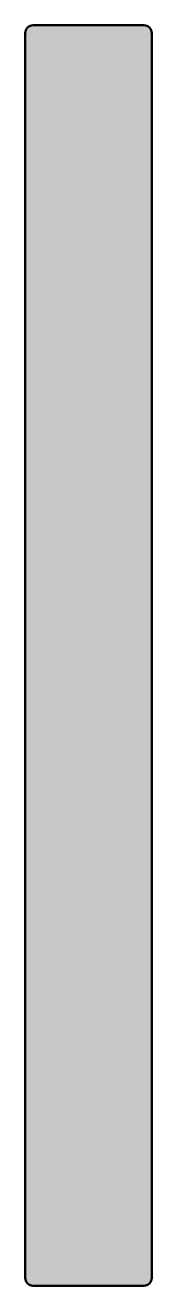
# Model space of a CAD drawing. Extents: x 0 to 8, y 0 to 80.
import ezdxf

# ---------------------------------------------------------------- set-up
doc = ezdxf.new("R2010")
doc.units = 0
doc.layers.add('0S-Alu contour', color=7, linetype='Continuous', lineweight=50)
doc.layers.add('0S-Alu hatch', color=252, linetype='Continuous', lineweight=25)

# ---------------------------------------------------------------- blocks, each defined once
blk = doc.blocks.new('135650__BDB6A379_E361_4AEF_8B62_0F89C5032E34_')
at = {"layer": '0S-Alu hatch'}
h = blk.add_hatch(color=256, dxfattribs=at)
edge = h.paths.add_edge_path()
edge.add_line((7.5, 80), (0.5, 80))
edge.add_arc((0.5, 79.5), 0.5, 90, 180)
edge.add_line((0, 79.5), (0, 0.5))
edge.add_arc((0.5, 0.5), 0.5, 180, 270)
edge.add_line((0.5, 0), (7.5, 0))
edge.add_arc((7.5, 0.5), 0.5, 270, 360)
edge.add_line((8, 0.5), (8, 79.5))
edge.add_arc((7.5, 79.5), 0.5, 0, 90)
at = {"layer": '0S-Alu contour', "color": 7}
for points in [[(0, 79.5), (0, 0.5)], [(7.5, 80), (0.5, 80)], [(8, 0.5), (8, 79.5)], [(0.5, 0), (7.5, 0)]]:
    blk.add_lwpolyline(points, dxfattribs=at)
for centre, start, end in [((0.5, 79.5), 90, 180), ((7.5, 79.5), 0, 90), ((0.5, 0.5), 180, 270), ((7.5, 0.5), 270, 0)]:
    blk.add_arc(centre, 0.5, start, end, dxfattribs=at)
blk = doc.blocks.new('135650__16589DD9_8B7F_40D0_8D88_9BE5AF637274_')
at = {"layer": '0S-Alu contour', "color": 7}
blk.add_blockref('135650__BDB6A379_E361_4AEF_8B62_0F89C5032E34_', (0, 0), dxfattribs=at)

msp = doc.modelspace()

# ---------------------------------------------------------------- block references
at = {"layer": '0S-Alu contour', "color": 7}
msp.add_blockref('135650__16589DD9_8B7F_40D0_8D88_9BE5AF637274_', (0, 0), dxfattribs=at)

doc.saveas('drawing.dxf')
